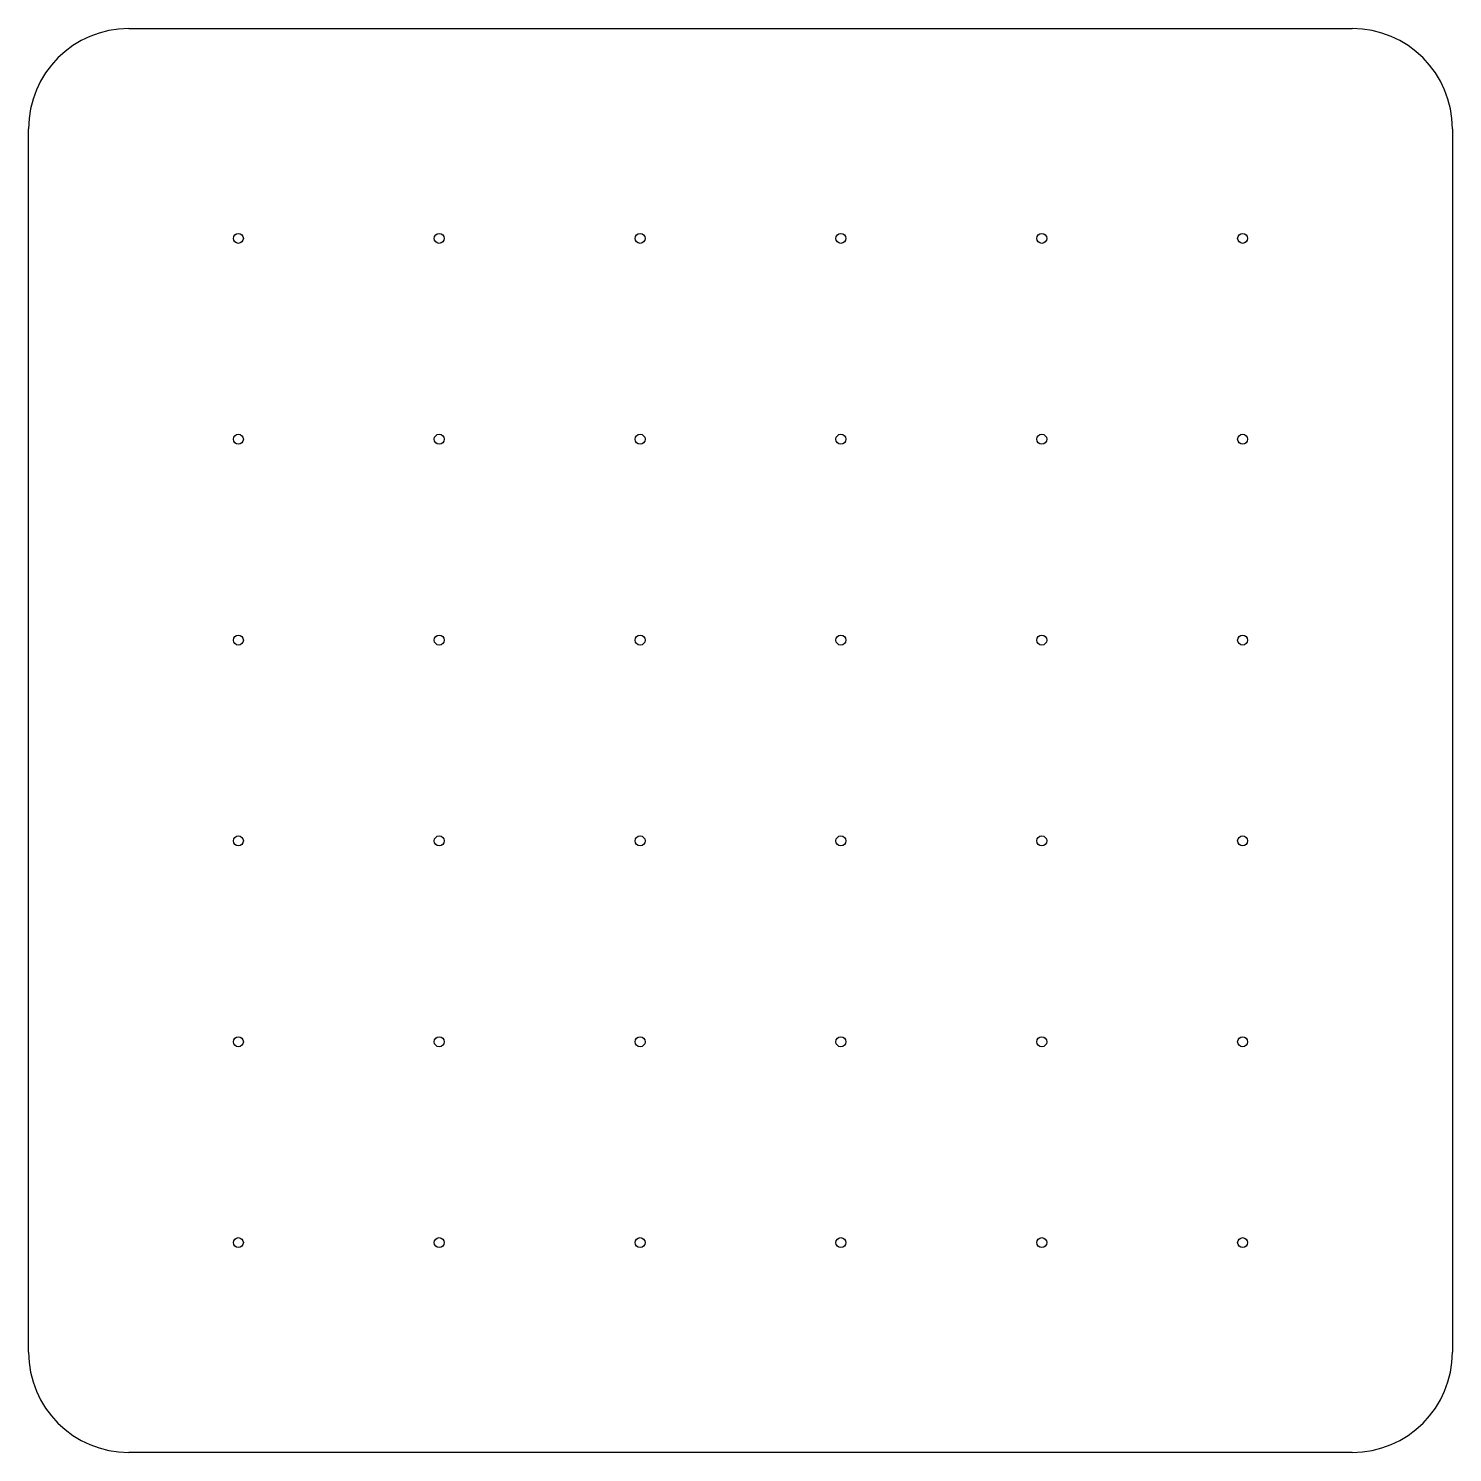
# Model space of a CAD drawing. Header units: millimetres. Extents: x -90 to 90, y -90 to 90.
import ezdxf

# ---------------------------------------------------------------- set-up
doc = ezdxf.new("R2010")
doc.units = ezdxf.units.MM

msp = doc.modelspace()

# ---------------------------------------------------------------- linework, layer by layer
at = {"color": 7, "linetype": 'Continuous'}
for p, q in [((-77.34, 90.04), (77.34, 90.04)), ((-90.04, -77.34), (-90.04, 77.34)), ((90.04, 77.34), (90.04, -77.34)), ((77.34, -90.04), (-77.34, -90.04))]:
    msp.add_line(p, q, dxfattribs=at)
for centre in [(-63.5, 63.5), (-38.1, 63.5), (-12.7, 63.5), (12.7, 63.5), (38.1, 63.5), (63.5, 63.5), (-63.5, 38.1), (-38.1, 38.1), (-12.7, 38.1), (12.7, 38.1), (38.1, 38.1), (63.5, 38.1), (-63.5, 12.7), (-38.1, 12.7), (-12.7, 12.7), (12.7, 12.7), (38.1, 12.7), (63.5, 12.7), (-63.5, -12.7), (-38.1, -12.7), (-12.7, -12.7), (12.7, -12.7), (38.1, -12.7), (63.5, -12.7), (-63.5, -38.1), (-38.1, -38.1), (-12.7, -38.1), (12.7, -38.1), (38.1, -38.1), (63.5, -38.1), (-63.5, -63.5), (-38.1, -63.5), (-12.7, -63.5), (12.7, -63.5), (38.1, -63.5), (63.5, -63.5)]:
    msp.add_circle(centre, 0.635, dxfattribs=at)
for centre, start, end in [((-77.34, 77.34), 90, 180), ((77.34, 77.34), 0, 90), ((-77.34, -77.34), 180, 270), ((77.34, -77.34), 270, 0)]:
    msp.add_arc(centre, 12.7, start, end, dxfattribs=at)

doc.saveas('drawing.dxf')
